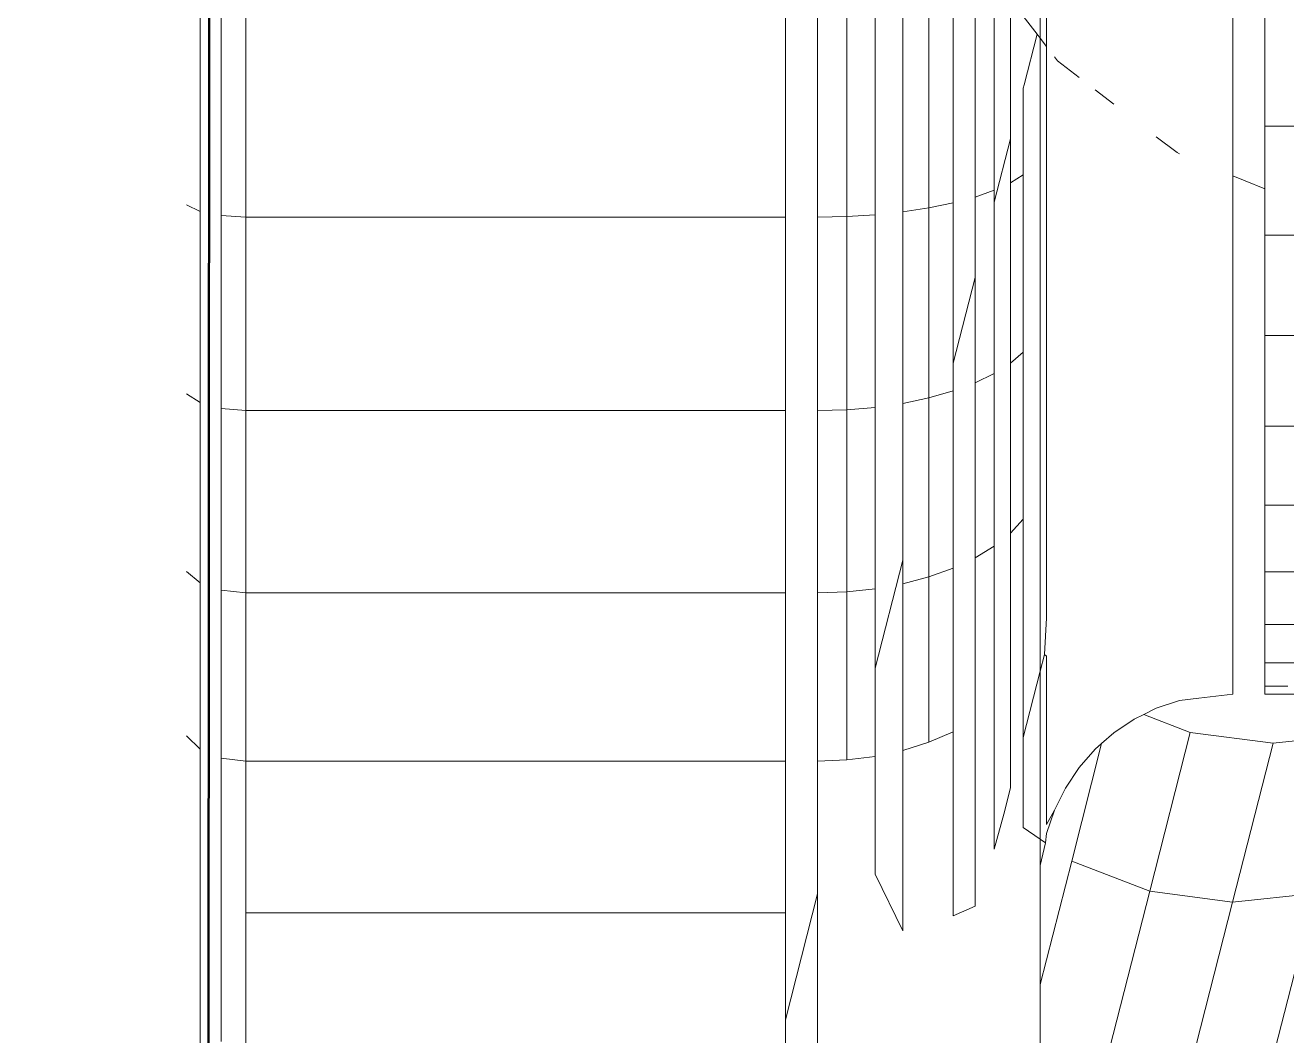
# Model space of a CAD drawing. Header units: centimetres. Extents: x -48696 to 156237, y -5617 to 29024.
# Drawn here: x 88740.683 to 88742.778, y 12487.377 to 12489.056 of the extents above; entities that cross this region are included whole.
import ezdxf

# ---------------------------------------------------------------- set-up
doc = ezdxf.new("R2010")
doc.units = ezdxf.units.CM
doc.layers.add('Moveis', color=1, linetype='Continuous', lineweight=9)
doc.layers.add('Parede Baixa', color=5, linetype='Continuous', lineweight=50)
doc.layers.add('Piso', color=55, linetype='Continuous')

# ---------------------------------------------------------------- blocks, each defined once
blk = doc.blocks.new('o')
at = {"layer": 'Moveis'}
for p, q in [((12553.032, 3257.1479), (12553.032, 3251.9879)), ((12553.3786, 3255.2505), (12553.3786, 3254.0492)), ((12553.3321, 3254.1169), (12553.3321, 3253.8928)), ((12552.0706, 3253.7797), (12552.0706, 3254.0899)), ((12553.6786, 3253.9122), (12553.6786, 3254.092)), ((12553.7286, 3253.9122), (12553.7286, 3254.092)), ((12552.103, 3253.773), (12552.103, 3254.0859)), ((12552.982, 3253.7706), (12552.982, 3254.0844)), ((12553.3522, 3254.0836), (12553.3737, 3254.0556)), ((12553.3737, 3254.0556), (12553.3535, 3253.9767)), ((12553.3737, 3254.0556), (12553.3786, 3254.0492)), ((12553.3786, 3254.0492), (12553.3885, 3254.0362)), ((12553.3786, 3254.0492), (12553.3786, 3253.0635)), ((12553.4009, 3254.0201), (12553.4055, 3254.0141)), ((12553.4055, 3254.0141), (12553.4391, 3253.9883)), ((12553.3535, 3253.9767), (12553.3522, 3253.9714)), ((12553.4644, 3253.9689), (12553.4932, 3253.9468)), ((12553.6786, 3253.8352), (12553.6786, 3253.9122)), ((12553.7286, 3253.8145), (12553.7286, 3253.9122)), ((12553.3321, 3253.8928), (12553.3069, 3253.7941)), ((12553.5594, 3253.896), (12553.5917, 3253.8712)), ((12553.5917, 3253.8712), (12553.5957, 3253.8695)), ((12553.6786, 3253.8352), (12553.6979, 3253.8272)), ((12553.6786, 3253.7515), (12553.6786, 3253.8352)), ((12553.6979, 3253.8272), (12553.7286, 3253.8145)), ((12553.7286, 3253.8145), (12553.7286, 3253.7615)), ((12552.0706, 3253.4819), (12552.0706, 3253.7797)), ((12552.103, 3253.4726), (12552.103, 3253.773)), ((12552.982, 3253.4694), (12552.982, 3253.7706)), ((12553.7286, 3253.7615), (12553.7286, 3253.7427)), ((12553.6786, 3253.7427), (12553.6786, 3253.7515)), ((12553.6786, 3253.6093), (12553.6786, 3253.7427)), ((12553.7286, 3253.5896), (12553.7286, 3253.7427)), ((12553.243, 3253.5433), (12553.2771, 3253.6769)), ((12553.6786, 3253.5862), (12553.6786, 3253.6093)), ((12553.6786, 3253.4453), (12553.6786, 3253.5862)), ((12553.7286, 3253.5862), (12553.7286, 3253.5896)), ((12553.7286, 3253.4453), (12553.7286, 3253.5862)), ((12552.0706, 3253.2012), (12552.0706, 3253.4819)), ((12552.103, 3253.1895), (12552.103, 3253.4726)), ((12552.982, 3253.1854), (12552.982, 3253.4694)), ((12553.6786, 3253.4119), (12553.6786, 3253.4453)), ((12553.7286, 3253.424), (12553.7286, 3253.4453)), ((12553.7286, 3253.3943), (12553.7286, 3253.424)), ((12553.6786, 3253.322), (12553.6786, 3253.4119)), ((12553.7286, 3253.322), (12553.7286, 3253.3943)), ((12553.6786, 3253.2281), (12553.6786, 3253.322)), ((12553.7286, 3253.2184), (12553.7286, 3253.322)), ((12553.1217, 3253.0679), (12553.1646, 3253.2362)), ((12553.6786, 3253.2184), (12553.6786, 3253.2281)), ((12553.6786, 3253.1918), (12553.6786, 3253.2184)), ((12553.7286, 3253.1853), (12553.7286, 3253.2184)), ((12552.0706, 3252.942), (12552.0706, 3253.2012)), ((12552.103, 3252.9282), (12552.103, 3253.1895)), ((12552.982, 3252.9233), (12552.982, 3253.1854)), ((12553.6786, 3253.136), (12553.6786, 3253.1918)), ((12553.7286, 3253.136), (12553.7286, 3253.1853)), ((12553.6786, 3253.0763), (12553.6786, 3253.136)), ((12553.7286, 3253.0763), (12553.7286, 3253.136)), ((12553.6786, 3253.04), (12553.6786, 3253.0763)), ((12553.7286, 3253.04), (12553.7286, 3253.0763)), ((12553.3786, 3252.8016), (12553.3786, 3253.0635)), ((12553.6786, 3253.0279), (12553.6259, 3253.0215)), ((12553.6786, 3253.0279), (12553.6786, 3253.04)), ((12553.7286, 3253.0279), (12553.7286, 3253.04)), ((12553.761, 3253.0279), (12553.7286, 3253.0279)), ((12553.8855, 3253.0279), (12553.761, 3253.0279)), ((12553.5957, 3253.0179), (12553.5594, 3253.0056)), ((12553.6259, 3253.0215), (12553.5957, 3253.0179)), ((12553.525, 3252.9886), (12553.4932, 3252.9673)), ((12553.54, 3252.996), (12553.525, 3252.9886)), ((12553.5594, 3253.0056), (12553.54, 3252.996)), ((12552.0489, 3252.9627), (12552.0706, 3252.942)), ((12553.4743, 3252.9508), (12553.4644, 3252.9421)), ((12553.4932, 3252.9673), (12553.4743, 3252.9508)), ((12552.0706, 3252.7085), (12552.0706, 3252.942)), ((12553.4644, 3252.9421), (12553.4391, 3252.9133)), ((12552.103, 3252.6927), (12552.103, 3252.9282)), ((12552.982, 3252.6871), (12552.982, 3252.9233)), ((12553.032, 3252.9233), (12553.0772, 3252.9252)), ((12553.4391, 3252.9133), (12553.4178, 3252.8814)), ((12553.4178, 3252.8814), (12553.4009, 3252.847)), ((12553.4009, 3252.847), (12553.3885, 3252.8107)), ((12553.3885, 3252.8107), (12553.3866, 3252.796)), ((12553.3786, 3252.761), (12553.3786, 3252.8016)), ((12553.3866, 3252.796), (12553.3786, 3252.761)), ((12553.3786, 3252.761), (12553.3786, 3252.5756)), ((12553.032, 3252.7164), (12552.982, 3252.5204)), ((12552.0706, 3252.5044), (12552.0706, 3252.7085)), ((12552.103, 3252.4868), (12552.103, 3252.6927)), ((12553.2771, 3252.6972), (12553.243, 3252.6824)), ((12552.982, 3252.5204), (12552.982, 3252.6871)), ((12553.3786, 3252.4756), (12553.3786, 3252.5756)), ((12552.982, 3252.4806), (12552.982, 3252.5204)), ((12552.0706, 3252.3327), (12552.0706, 3252.5044))]:
    blk.add_line(p, q, dxfattribs=at)
for points, invisible_edges in [([(12552.0706, 3253.7797), (12552.103, 3257.1402), (12552.0706, 3253.4819)], 3), ([(12552.982, 3254.0844), (12553.032, 3257.1479), (12552.982, 3253.7706)], 3), ([(12552.982, 3254.0844), (12553.032, 3257.1479), (12552.982, 3253.7706)], 3), ([(12552.982, 3254.0844), (12553.032, 3257.1479), (12552.982, 3253.7706)], 3), ([(12552.982, 3254.0844), (12553.032, 3257.1479), (12552.982, 3253.7706)], 3), ([(12552.982, 3254.0844), (12553.032, 3257.1479), (12552.982, 3253.7706)], 3), ([(12553.1217, 3254.0866), (12553.1217, 3257.0554), (12553.1217, 3253.7743)], 3), ([(12553.1217, 3253.7743), (12553.1217, 3257.0554), (12553.1217, 3253.4744)], 3), ([(12552.103, 3255.3628), (12552.103, 3253.1895), (12552.103, 3255.6631)], 3), ([(12552.103, 3253.1895), (12552.103, 3255.3628), (12552.103, 3253.4726)], 3), ([(12552.103, 3253.4726), (12552.103, 3255.3628), (12552.103, 3255.0499)], 13), ([(12553.3737, 3254.0556), (12553.3786, 3255.2505), (12553.3786, 3254.0492)], 1), ([(12553.3885, 3255.2635), (12553.3786, 3254.0492), (12553.3786, 3255.2505)], 1), ([(12552.103, 3253.4726), (12552.103, 3255.0499), (12552.103, 3254.7294)], 13), ([(12552.0706, 3254.0899), (12552.0706, 3254.728), (12552.0706, 3253.7797)], 3), ([(12552.103, 3253.4726), (12552.103, 3254.7294), (12552.103, 3254.4064)], 13), ([(12553.3786, 3254.0492), (12553.3885, 3254.4575), (12553.3885, 3254.0362)], 3), ([(12553.3885, 3254.0362), (12553.3885, 3254.4575), (12553.3885, 3254.2386)], 1), ([(12552.103, 3253.4726), (12552.103, 3254.4064), (12552.103, 3254.0859)], 13), ([(12553.3522, 3254.0836), (12553.3522, 3254.4193), (12553.3737, 3254.0556)], 3), ([(12553.243, 3254.2477), (12553.243, 3253.7927), (12553.243, 3254.0979)], 1), ([(12553.243, 3253.7927), (12553.243, 3254.2477), (12553.2626, 3254.2003)], 13), ([(12553.3069, 3254.1098), (12553.2771, 3253.802), (12553.2771, 3254.1035)], 1), ([(12553.2771, 3253.802), (12553.3069, 3254.1098), (12553.3069, 3253.8125)], 1), ([(12553.3069, 3254.1098), (12553.3321, 3254.1169), (12553.3069, 3253.8125)], 3), ([(12553.3069, 3253.8125), (12553.3321, 3254.1169), (12553.3069, 3253.7941)], 3), ([(12553.3069, 3253.7941), (12553.3321, 3254.1169), (12553.3321, 3253.8928)], 1), ([(12552.0489, 3253.7897), (12552.0706, 3254.0899), (12552.0706, 3253.7797)], 1), ([(12553.2053, 3254.0931), (12553.1646, 3253.7788), (12553.1646, 3254.0894)], 1), ([(12553.1646, 3253.7788), (12553.2053, 3254.0931), (12553.2053, 3253.785)], 1), ([(12553.1646, 3254.0894), (12553.1646, 3253.4806), (12553.1646, 3253.2362)], 13), ([(12553.1646, 3253.4806), (12553.1646, 3254.0894), (12553.1646, 3253.7788)], 1), ([(12553.243, 3254.0979), (12553.2053, 3253.785), (12553.2053, 3254.0931)], 1), ([(12553.2053, 3253.785), (12553.243, 3254.0979), (12553.243, 3253.7927)], 1), ([(12553.2771, 3253.6769), (12553.2771, 3254.1035), (12553.2771, 3253.802)], 1), ([(12554.8486, 3254.092), (12553.7286, 3253.9122), (12553.7286, 3254.092)], 1), ([(12553.7286, 3253.9122), (12554.8486, 3254.092), (12554.8486, 3253.9122)], 1), ([(12552.1413, 3254.0844), (12552.103, 3253.773), (12552.103, 3254.0859)], 1), ([(12552.103, 3253.4726), (12552.103, 3254.0859), (12552.103, 3253.773)], 1), ([(12552.103, 3253.773), (12552.1413, 3254.0844), (12552.1413, 3253.7706)], 1), ([(12552.982, 3254.0844), (12552.1413, 3253.7706), (12552.1413, 3254.0844)], 1), ([(12552.1413, 3253.7706), (12552.982, 3254.0844), (12552.982, 3253.7706)], 1), ([(12553.032, 3253.7706), (12553.0772, 3254.085), (12553.0772, 3253.7715)], 1), ([(12553.1217, 3254.0866), (12553.0772, 3253.7715), (12553.0772, 3254.085)], 1), ([(12553.0772, 3253.7715), (12553.1217, 3254.0866), (12553.1217, 3253.7743)], 1), ([(12553.3786, 3253.0635), (12553.3535, 3253.9767), (12553.3737, 3254.0556)], 13), ([(12553.3786, 3253.0635), (12553.3737, 3254.0556), (12553.3786, 3254.0492)], 1), ([(12553.3786, 3254.0492), (12553.3851, 3253.0892), (12553.3786, 3253.0635)], 1), ([(12553.3851, 3253.0892), (12553.3786, 3254.0492), (12553.3885, 3254.0362)], 13), ([(12553.3851, 3253.0892), (12553.3885, 3254.0362), (12553.3885, 3253.1463)], 3), ([(12553.3885, 3253.4478), (12553.3885, 3254.0362), (12553.3885, 3254.0249)], 13), ([(12553.3885, 3253.4478), (12553.3885, 3254.0249), (12553.3885, 3253.8197)], 13), ([(12553.3535, 3253.9767), (12553.3522, 3253.8367), (12553.3522, 3253.9714)], 1), ([(12553.3522, 3253.8367), (12553.3535, 3253.9767), (12553.3522, 3253.5605)], 3), ([(12553.3522, 3253.5605), (12553.3535, 3253.9767), (12553.3522, 3253.3001)], 3), ([(12554.8486, 3253.9122), (12553.7286, 3253.8145), (12553.7286, 3253.9122)], 1), ([(12553.7286, 3253.8145), (12554.8486, 3253.9122), (12553.7286, 3253.7615)], 3), ([(12553.7286, 3253.7615), (12554.8486, 3253.9122), (12553.7286, 3253.7427)], 3), ([(12553.7286, 3253.7427), (12554.8486, 3253.9122), (12554.8486, 3253.7427)], 1), ([(12553.3321, 3253.8928), (12553.3069, 3253.5271), (12553.3069, 3253.7941)], 1), ([(12553.3069, 3253.5271), (12553.3321, 3253.8928), (12553.3069, 3253.2581)], 3), ([(12553.3321, 3253.0338), (12553.3321, 3253.8928), (12553.3321, 3253.2783)], 3), ([(12553.3321, 3253.2783), (12553.3321, 3253.8928), (12553.3321, 3253.5431)], 3), ([(12553.3321, 3253.5431), (12553.3321, 3253.8928), (12553.3321, 3253.8242)], 1), ([(12553.3522, 3253.8367), (12553.3321, 3253.5431), (12553.3321, 3253.8242)], 1), ([(12553.3321, 3253.5431), (12553.3522, 3253.8367), (12553.3522, 3253.5605)], 1), ([(12553.3069, 3253.5271), (12553.2771, 3253.802), (12553.3069, 3253.8125)], 13), ([(12553.3069, 3253.5271), (12553.3069, 3253.8125), (12553.3069, 3253.7941)], 1), ([(12553.3885, 3253.4478), (12553.3885, 3253.8197), (12553.3885, 3253.6264)], 1), ([(12553.3069, 3253.5271), (12553.2771, 3253.6769), (12553.2771, 3253.802)], 13), ([(12552.0489, 3253.4957), (12552.0706, 3253.7797), (12552.0706, 3253.4819)], 1), ([(12553.1217, 3253.4744), (12553.0772, 3253.7715), (12553.1217, 3253.7743)], 1), ([(12553.2053, 3253.785), (12553.1646, 3253.4806), (12553.1646, 3253.7788)], 1), ([(12553.1646, 3253.4806), (12553.2053, 3253.785), (12553.2053, 3253.4891)], 1), ([(12553.243, 3253.7927), (12553.2053, 3253.4891), (12553.2053, 3253.785)], 1), ([(12553.2053, 3253.4891), (12553.243, 3253.7927), (12553.243, 3253.5433)], 13), ([(12553.243, 3253.7927), (12553.2771, 3253.6769), (12553.243, 3253.5433)], 1), ([(12552.1413, 3253.7706), (12552.103, 3253.4726), (12552.103, 3253.773)], 1), ([(12552.103, 3253.4726), (12552.1413, 3253.7706), (12552.1413, 3253.4694)], 1), ([(12552.1413, 3253.7706), (12552.982, 3253.4694), (12552.1413, 3253.4694)], 1), ([(12552.982, 3253.4694), (12552.1413, 3253.7706), (12552.982, 3253.7706)], 1), ([(12552.982, 3252.5204), (12552.982, 3253.4694), (12552.982, 3253.7706)], 13), ([(12552.982, 3252.5204), (12552.982, 3253.7706), (12553.032, 3252.7164)], 3), ([(12552.982, 3252.5204), (12552.982, 3253.4694), (12552.982, 3253.7706)], 13), ([(12552.982, 3252.5204), (12552.982, 3253.7706), (12553.032, 3252.7164)], 3), ([(12552.982, 3252.5204), (12552.982, 3253.4694), (12552.982, 3253.7706)], 13), ([(12552.982, 3252.5204), (12552.982, 3253.7706), (12553.032, 3252.7164)], 3), ([(12552.982, 3252.5204), (12552.982, 3253.4694), (12552.982, 3253.7706)], 13), ([(12552.982, 3252.5204), (12552.982, 3253.7706), (12553.032, 3252.7164)], 3), ([(12552.982, 3252.5204), (12552.982, 3253.4694), (12552.982, 3253.7706)], 13), ([(12552.982, 3252.5204), (12552.982, 3253.7706), (12553.032, 3252.7164)], 3), ([(12553.032, 3253.4694), (12553.0772, 3253.7715), (12553.0772, 3253.4706)], 1), ([(12553.0772, 3253.7715), (12553.1217, 3253.4744), (12553.0772, 3253.4706)], 1), ([(12554.8486, 3253.7427), (12553.7286, 3253.5896), (12553.7286, 3253.7427)], 1), ([(12553.7286, 3253.5896), (12554.8486, 3253.7427), (12553.7286, 3253.5862)], 3), ([(12553.7286, 3253.5862), (12554.8486, 3253.7427), (12554.8486, 3253.5862)], 1), ([(12553.243, 3253.2238), (12553.243, 3253.5433), (12553.2771, 3253.6769)], 13), ([(12553.243, 3253.2238), (12553.2771, 3253.6769), (12553.2771, 3253.5126)], 13), ([(12553.2771, 3253.6769), (12553.3069, 3253.5271), (12553.2771, 3253.5126)], 1), ([(12553.7286, 3253.5862), (12554.8486, 3253.4453), (12553.7286, 3253.4453)], 1), ([(12554.8486, 3253.4453), (12553.7286, 3253.5862), (12554.8486, 3253.5862)], 1), ([(12553.3522, 3253.3001), (12553.3321, 3253.5431), (12553.3522, 3253.5605)], 1), ([(12553.2053, 3253.4891), (12553.243, 3253.5433), (12553.243, 3253.4999)], 1), ([(12553.243, 3253.5433), (12553.243, 3253.2238), (12553.243, 3253.4999)], 1), ([(12553.3321, 3253.5431), (12553.3522, 3253.3001), (12553.3321, 3253.2783)], 1), ([(12553.3069, 3253.5271), (12553.2771, 3253.2398), (12553.2771, 3253.5126)], 1), ([(12553.2771, 3253.2398), (12553.3069, 3253.5271), (12553.3069, 3253.2581)], 1), ([(12553.243, 3253.2238), (12553.2053, 3253.4891), (12553.243, 3253.4999)], 1), ([(12553.2771, 3253.2398), (12553.2771, 3252.988), (12553.2771, 3253.5126)], 2), ([(12552.0706, 3253.2012), (12552.0489, 3253.4957), (12552.0706, 3253.4819)], 1), ([(12552.0706, 3253.4819), (12552.0706, 3252.942), (12552.0706, 3253.2012)], 1), ([(12552.0706, 3252.5044), (12552.0706, 3253.4819), (12552.0706, 3252.3327)], 3), ([(12552.0706, 3252.3327), (12552.0706, 3253.4819), (12552.0706, 3252.1963)], 3), ([(12552.0706, 3252.1963), (12552.0706, 3253.4819), (12552.0706, 3252.0974)], 3), ([(12552.0706, 3252.0974), (12552.0706, 3253.4819), (12552.0706, 3252.0373)], 3), ([(12552.0706, 3252.0172), (12552.0706, 3253.4819), (12552.103, 3251.9955)], 3), ([(12553.2053, 3253.2103), (12553.1646, 3253.4806), (12553.2053, 3253.4891)], 1), ([(12553.2053, 3253.2103), (12553.1646, 3253.2362), (12553.1646, 3253.4806)], 13), ([(12553.2053, 3253.4891), (12553.243, 3253.2238), (12553.2053, 3253.2103)], 1), ([(12552.103, 3253.4726), (12552.1413, 3253.1854), (12552.103, 3253.1895)], 1), ([(12552.1413, 3253.1854), (12552.103, 3253.4726), (12552.1413, 3253.4694)], 1), ([(12552.1413, 3253.4694), (12552.982, 3253.1854), (12552.1413, 3253.1854)], 1), ([(12552.982, 3253.1854), (12552.1413, 3253.4694), (12552.982, 3253.4694)], 1), ([(12552.982, 3253.4694), (12552.982, 3252.9233), (12552.982, 3253.1854)], 1), ([(12552.982, 3253.4694), (12552.982, 3252.9233), (12552.982, 3253.1854)], 1), ([(12552.982, 3253.4694), (12552.982, 3252.9233), (12552.982, 3253.1854)], 1), ([(12552.982, 3253.4694), (12552.982, 3252.9233), (12552.982, 3253.1854)], 1), ([(12552.982, 3253.4694), (12552.982, 3252.9233), (12552.982, 3253.1854)], 1), ([(12553.0772, 3253.187), (12553.032, 3253.4694), (12553.0772, 3253.4706)], 1), ([(12553.1217, 3253.1918), (12553.0772, 3253.4706), (12553.1217, 3253.4744)], 1), ([(12553.0772, 3253.4706), (12553.1217, 3253.1918), (12553.0772, 3253.187)], 1), ([(12553.1646, 3253.2362), (12553.1217, 3253.1918), (12553.1217, 3253.4744)], 13), ([(12553.3885, 3253.1463), (12553.3885, 3253.4478), (12553.3885, 3253.287)], 1), ([(12554.8486, 3253.4453), (12553.7286, 3253.424), (12553.7286, 3253.4453)], 1), ([(12553.7286, 3253.424), (12554.8486, 3253.4453), (12553.7286, 3253.3943)], 3), ([(12553.7286, 3253.3943), (12554.8486, 3253.4453), (12553.7286, 3253.322)], 3), ([(12553.7286, 3253.322), (12554.8486, 3253.4453), (12554.8486, 3253.322)], 1), ([(12553.7286, 3253.322), (12554.8486, 3253.2184), (12553.7286, 3253.2184)], 1), ([(12554.8486, 3253.2184), (12553.7286, 3253.322), (12554.8486, 3253.322)], 1), ([(12553.3522, 3253.3001), (12553.3522, 3252.9601), (12553.3522, 3253.0597)], 1), ([(12553.3522, 3252.9601), (12553.3522, 3253.3001), (12553.3786, 3253.0635)], 3), ([(12553.3069, 3253.2581), (12553.3069, 3252.786), (12553.3069, 3253.0097)], 1), ([(12553.3069, 3252.786), (12553.3069, 3253.2581), (12553.3218, 3252.8409)], 3), ([(12553.1217, 3252.7474), (12553.1217, 3253.0679), (12553.1646, 3253.2362)], 13), ([(12553.1217, 3252.7474), (12553.1646, 3253.2362), (12553.1646, 3253.1996)], 13), ([(12553.1217, 3253.1918), (12553.1646, 3253.2362), (12553.1217, 3253.0679)], 1), ([(12553.1646, 3253.2362), (12553.2053, 3253.2103), (12553.1646, 3253.1996)], 1), ([(12553.243, 3253.2238), (12553.2053, 3252.9529), (12553.2053, 3253.2103)], 1), ([(12553.2053, 3252.9529), (12553.243, 3253.2238), (12553.243, 3252.969)], 1), ([(12553.243, 3253.2238), (12553.243, 3252.7393), (12553.243, 3252.969)], 1), ([(12553.243, 3252.7393), (12553.243, 3253.2238), (12553.243, 3252.6824)], 3), ([(12553.243, 3252.6824), (12553.243, 3253.2238), (12553.2771, 3252.6972)], 3), ([(12552.0706, 3252.942), (12552.0489, 3253.2186), (12552.0706, 3253.2012)], 1), ([(12553.2053, 3253.2103), (12553.1646, 3252.9401), (12553.1646, 3253.1996)], 1), ([(12553.1646, 3252.9401), (12553.2053, 3253.2103), (12553.2053, 3252.9529)], 1), ([(12554.8486, 3253.2184), (12553.7286, 3253.1853), (12553.7286, 3253.2184)], 1), ([(12553.7286, 3253.1853), (12554.8486, 3253.2184), (12553.7286, 3253.136)], 3), ([(12553.7286, 3253.136), (12554.8486, 3253.2184), (12554.8486, 3253.136)], 1), ([(12552.1413, 3253.1854), (12552.103, 3252.9282), (12552.103, 3253.1895)], 1), ([(12552.103, 3252.6927), (12552.103, 3253.1895), (12552.103, 3252.9282)], 1), ([(12552.103, 3252.9282), (12552.1413, 3253.1854), (12552.1413, 3252.9233)], 1), ([(12552.982, 3253.1854), (12552.1413, 3252.9233), (12552.1413, 3253.1854)], 1), ([(12552.1413, 3252.9233), (12552.982, 3253.1854), (12552.982, 3252.9233)], 1), ([(12553.0772, 3252.9252), (12553.032, 3253.1854), (12553.0772, 3253.187)], 1), ([(12553.1217, 3253.1918), (12553.0772, 3252.9252), (12553.0772, 3253.187)], 1), ([(12553.0772, 3252.9252), (12553.1217, 3253.1918), (12553.1217, 3253.0679)], 13), ([(12553.1646, 3252.7064), (12553.1646, 3253.1996), (12553.1646, 3252.9401)], 1), ([(12553.7286, 3253.136), (12554.8486, 3253.0763), (12553.7286, 3253.0763)], 1), ([(12554.8486, 3253.0763), (12553.7286, 3253.136), (12554.8486, 3253.136)], 1), ([(12553.3851, 3253.0892), (12553.3786, 3252.8016), (12553.3786, 3253.0635)], 1), ([(12553.3786, 3252.8016), (12553.3851, 3253.0892), (12553.3866, 3252.796)], 3), ([(12553.3866, 3252.796), (12553.3851, 3253.0892), (12553.3885, 3253.0868)], 13), ([(12553.3866, 3252.796), (12553.3885, 3253.0868), (12553.3885, 3252.8107)], 3), ([(12553.3885, 3252.8107), (12553.3885, 3253.0868), (12553.3885, 3253.0281)], 13), ([(12553.0772, 3252.9252), (12553.1217, 3253.0679), (12553.1217, 3252.9308)], 1), ([(12553.1217, 3253.0679), (12553.1217, 3252.7474), (12553.1217, 3252.9308)], 1), ([(12554.8486, 3253.0763), (12553.7286, 3253.04), (12553.7286, 3253.0763)], 1), ([(12553.7286, 3253.04), (12554.8486, 3253.0763), (12553.7641, 3253.04)], 3), ([(12553.3786, 3253.0635), (12553.3522, 3252.8431), (12553.3522, 3252.9601)], 1), ([(12553.3522, 3252.8431), (12553.3786, 3253.0635), (12553.3522, 3252.8199)], 3), ([(12553.3522, 3252.8199), (12553.3786, 3253.0635), (12553.3786, 3252.8016)], 1), ([(12553.3321, 3252.8815), (12553.3218, 3252.8409), (12553.3321, 3253.0338)], 2), ([(12553.3885, 3252.9341), (12553.3885, 3252.8659), (12553.3885, 3253.0281)], 2), ([(12553.2771, 3252.6972), (12553.2771, 3252.988), (12553.2771, 3252.7611)], 1), ([(12553.5492, 3252.7209), (12553.4932, 3252.9673), (12553.525, 3252.9886)], 13), ([(12553.5492, 3252.7209), (12553.525, 3252.9886), (12553.54, 3252.996)], 13), ([(12553.5492, 3252.7209), (12553.54, 3252.996), (12553.6122, 3252.968)], 1), ([(12553.6122, 3252.968), (12553.6783, 3252.7037), (12553.5492, 3252.7209)], 1), ([(12553.6783, 3252.7037), (12553.6122, 3252.968), (12553.7415, 3252.9511)], 1), ([(12553.4743, 3252.9508), (12553.5492, 3252.7209), (12553.4276, 3252.7677)], 1), ([(12553.5492, 3252.7209), (12553.4743, 3252.9508), (12553.4932, 3252.9673)], 13), ([(12553.7415, 3252.9511), (12553.8063, 3252.7173), (12553.6783, 3252.7037)], 1), ([(12553.8063, 3252.7173), (12553.7415, 3252.9511), (12553.8696, 3252.9656)], 1), ([(12552.0706, 3252.5044), (12552.0706, 3252.7085), (12552.0706, 3252.942)], 12), ([(12552.982, 3252.9233), (12552.1413, 3252.6871), (12552.1413, 3252.9233)], 1), ([(12552.1413, 3252.6871), (12552.982, 3252.9233), (12552.982, 3252.6871)], 1), ([(12552.982, 3252.9233), (12552.982, 3252.5204), (12552.982, 3252.6871)], 1), ([(12552.982, 3252.9233), (12552.982, 3252.5204), (12552.982, 3252.6871)], 1), ([(12552.982, 3252.9233), (12552.982, 3252.5204), (12552.982, 3252.6871)], 1), ([(12552.982, 3252.9233), (12552.982, 3252.5204), (12552.982, 3252.6871)], 1), ([(12552.982, 3252.9233), (12552.982, 3252.5204), (12552.982, 3252.6871)], 1), ([(12553.3885, 3252.8107), (12553.3885, 3252.8659), (12553.3885, 3252.8246)], 13), ([(12553.3885, 3252.8107), (12553.3885, 3252.8246), (12553.4009, 3252.847)], 1), ([(12553.4276, 3252.7677), (12553.3786, 3252.4756), (12553.3786, 3252.5756)], 1), ([(12553.3786, 3252.4756), (12553.4276, 3252.7677), (12553.4769, 3252.4376)], 3), ([(12553.4769, 3252.4376), (12553.4276, 3252.7677), (12553.5492, 3252.7209)], 1), ([(12553.1217, 3252.7474), (12553.1646, 3252.7064), (12553.1646, 3252.659)], 1), ([(12553.5492, 3252.7209), (12553.6061, 3252.4206), (12553.4769, 3252.4376)], 1), ([(12553.6061, 3252.4206), (12553.5492, 3252.7209), (12553.6783, 3252.7037)], 1), ([(12553.7342, 3252.4347), (12553.6783, 3252.7037), (12553.8063, 3252.7173)], 1), ([(12553.8063, 3252.7173), (12553.8523, 3252.479), (12553.7342, 3252.4347)], 1), ([(12552.103, 3251.9955), (12552.103, 3252.6927), (12552.103, 3252.4868)], 13), ([(12553.6783, 3252.7037), (12553.7342, 3252.4347), (12553.6061, 3252.4206)], 1), ([(12552.982, 3252.6871), (12552.1413, 3252.4806), (12552.1413, 3252.6871)], 1), ([(12552.1413, 3252.4806), (12552.982, 3252.6871), (12552.982, 3252.4806)], 3), ([(12552.982, 3252.4806), (12552.982, 3252.6871), (12552.982, 3252.5204)], 1)]:
    blk.add_3dface(points, dxfattribs=dict(at, invisible_edges=invisible_edges))

msp = doc.modelspace()

# ---------------------------------------------------------------- hatches: boundary and pattern name
h = msp.add_hatch()
h.set_pattern_fill('GRASS2', color=74, scale=15, pattern_type=2)
h.set_pattern_definition([(360, (103476.319, -68023.644), (15, 15), [2.25, -0.45, 0.6, -0.45, 2.25, -9]), (360, (103475.569, -68023.194), (15, 15), [1.5, -1.125, 2.25, -1.125, 1.5, -7.5]), (360, (103480.819, -68017.194), (15, 15), [1.875, -0.75, 1.875, -10.5]), (360, (103473.319, -68014.194), (15, 15), [0.75, -1.5, 0.75, -12]), (90, (103474.819, -68014.194), (-15, 15), [1.35, -13.65]), (90, (103479.319, -68023.194), (-15, 15), [1.5, -13.5]), (90, (103483.069, -68017.194), (-15, 15), [1.5, -13.5]), (45, (103481.269, -68023.344), (8e-15, 15), [1.5, -19.7132034]), (135, (103477.369, -68023.344), (-15, 8e-15), [1.5, -19.7132034]), (63.434949, (103480.819, -68023.269), (8e-10, 15), [1.5, -32.0410197]), (75.9637565, (103480.069, -68023.1943), (5e-10, 15), [1.5, -60.3465844]), (75.9637565, (103483.819, -68017.1943), (5e-10, 15), [1.2, -60.6465844]), (75.9637565, (103475.119, -68014.1943), (5e-10, 15), [1.05, -60.7965844]), (104.0362435, (103478.569, -68023.1943), (-5e-10, 15), [1.5, -60.3465844]), (104.0362435, (103482.319, -68017.1943), (-5e-10, 15), [1.2, -60.6465844]), (104.0362435, (103474.519, -68014.1943), (-5e-10, 15), [1.05, -60.7965844]), (116.565051, (103477.819, -68023.269), (-6e-09, 15), [1.5, -32.041002])])
h.paths.add_polyline_path([(89280.43687, 12430.75483), (89280.43687, 12440.75483), (89246.00067, 12440.75483), (89246.00067, 12430.75483)], flags=17)
h.paths.add_polyline_path([(89279.1189, 12360.75483), (89279.1189, 12370.75483), (89246.00067, 12370.75483), (89246.00067, 12360.75483)], flags=17)
h.paths.add_polyline_path([(89278.97084, 12290.75483), (89278.97084, 12300.75483), (89246.00067, 12300.75483), (89246.00067, 12290.75483)], flags=17)
h.paths.add_polyline_path([(89278.9218, 12220.75483), (89278.9218, 12230.75483), (89246.00067, 12230.75483), (89246.00067, 12220.75483)], flags=17)
h.paths.add_polyline_path([(89279.15296, 12150.75483), (89279.15296, 12160.75483), (89246.00067, 12160.75483), (89246.00067, 12150.75483)], flags=17)
h.paths.add_polyline_path([(89281.80252, 12090.75483), (89281.80252, 12080.75483), (89245.38007, 12080.75483), (89245.38007, 12090.75483)], flags=17)
h.paths.add_polyline_path([(89456.0601, 12090.79165), (89456.0601, 12081.50706), (89505.72097, 12081.50706), (89505.72097, 12090.79165)], flags=17)
h.paths.add_polyline_path([(89458.88747, 12150.75483), (89458.88747, 12160.5922), (89505.33439, 12160.5922), (89505.33439, 12150.75483)], flags=17)
h.paths.add_polyline_path([(89459.52175, 12220.5922), (89459.52175, 12231.87084), (89505.17351, 12231.87084), (89505.17351, 12220.5922)], flags=17)
h.paths.add_polyline_path([(89459.57152, 12291.87084), (89459.57152, 12301.94935), (89505.22261, 12301.94935), (89505.22261, 12291.87084)], flags=17)
h.paths.add_polyline_path([(89459.58694, 12361.94935), (89459.58694, 12370.75483), (89505.62487, 12370.75483), (89505.62487, 12361.94935)], flags=17)
h.paths.add_polyline_path([(89459.25563, 12430.75483), (89459.25563, 12440.65191), (89506.97521, 12440.65191), (89506.97521, 12430.75483)], flags=17)
h.paths.add_polyline_path([(89683.62005, 12089.93947), (89683.62005, 12079.93947), (89752.86926, 12079.93947), (89752.86926, 12089.93947)], flags=17)
h.paths.add_polyline_path([(89685.27742, 12159.93947), (89685.27742, 12149.93947), (89752.98153, 12149.93947), (89752.98153, 12159.93947)], flags=17)
h.paths.add_polyline_path([(89685.77218, 12229.93947), (89685.77218, 12219.93947), (89753.0938, 12219.93947), (89753.0938, 12229.93947)], flags=17)
h.paths.add_polyline_path([(89685.82107, 12299.93947), (89685.82107, 12289.93947), (89754.22021, 12289.93947), (89754.22021, 12299.93947)], flags=17)
h.paths.add_polyline_path([(89685.77463, 12370.07481), (89685.77463, 12359.93947), (89753.31834, 12359.93947), (89753.31834, 12370.07481)], flags=17)
h.paths.add_polyline_path([(89719.78879, 12440.93928), (89719.78879, 12429.93928), (89685.23134, 12429.93928), (89685.23134, 12440.93928)], flags=17)
edge = h.paths.add_edge_path()
edge.add_line((88740.86032, 12270.26413), (88740.68262, 11965.59327))
edge.add_line((88740.68262, 11965.59327), (89126.82176, 11977.28268))
edge.add_line((89126.82176, 11977.28268), (89126.76163, 12269.72123))
edge.add_line((89126.76163, 12269.72123), (88740.85995, 12269.64188))
edge.add_line((89222.09058, 13304.11184), (89222.0375, 13121.57374))
edge.add_line((89222.0375, 13121.57374), (89312.09058, 13121.54755))
edge.add_line((89312.09058, 13121.54755), (89312.09058, 12874.88854))
edge.add_line((89312.09058, 12874.88854), (89447.16489, 12874.88854))
edge.add_line((89447.16489, 12874.88854), (89447.16489, 12510.75483))
edge.add_line((89447.16489, 12510.75483), (89246.00067, 12510.75483))
edge.add_line((89246.00067, 12510.75483), (89245.99484, 12500.75483))
edge.add_line((89245.99484, 12500.75483), (89312.66297, 12500.75483))
edge.add_line((89312.66297, 12500.75483), (89313.00072, 12503.05101))
edge.add_line((89313.00072, 12503.05101), (89317.96242, 12505.15301))
edge.add_line((89317.96242, 12505.15301), (89317.96242, 12500.75483))
edge.add_line((89317.96242, 12500.75483), (89333.17339, 12501.29726))
edge.add_line((89333.17339, 12501.29726), (89352.48617, 12504.07541))
edge.add_line((89352.48617, 12504.07541), (89365.7654, 12504.70692))
edge.add_line((89365.7654, 12504.70692), (89376.10764, 12504.38828))
edge.add_line((89376.10764, 12504.38828), (89386.96522, 12503.70443))
edge.add_line((89386.96522, 12503.70443), (89396.5511, 12503.10066))
edge.add_line((89396.5511, 12503.10066), (89410.17953, 12500.65191))
edge.add_line((89410.17953, 12500.65191), (89421.67866, 12500.65191))
edge.add_line((89421.67866, 12500.65191), (89422.22705, 12504.38096))
edge.add_line((89422.22705, 12504.38096), (89426.49576, 12503.14618))
edge.add_line((89426.49576, 12503.14618), (89427.27607, 12500.19941))
edge.add_line((89427.27607, 12500.19941), (89610.17953, 12500.65191))
edge.add_line((89610.17953, 12500.65191), (89610.00275, 12497.84508))
edge.add_line((89610.00275, 12497.84508), (89647.62231, 12492.5779))
edge.add_line((89647.62231, 12492.5779), (89648.46672, 12498.31992))
edge.add_line((89648.46672, 12498.31992), (89652.73543, 12497.08514))
edge.add_line((89652.73543, 12497.08514), (89654.29606, 12491.1916))
edge.add_line((89654.29606, 12491.1916), (89661.35997, 12488.332))
edge.add_line((89661.35997, 12488.332), (89661.35649, 12497.00348))
edge.add_line((89661.35649, 12497.00348), (89693.28374, 12497.01627))
edge.add_line((89693.28374, 12497.01627), (89310.49673, 13303.77824))
edge.add_line((89310.49673, 13303.77824), (89222.09058, 13304.0973))
edge.add_line((89245.86009, 12269.73464), (89226.82629, 12269.72124))
edge.add_line((89226.82629, 12269.72124), (89226.82629, 12011.32984))
edge.add_line((89226.82629, 12011.32984), (89753.76365, 12010.26812))
edge.add_line((89753.76365, 12010.26812), (89753.76365, 11996.26179))
edge.add_line((89753.76365, 11996.26179), (89927.48199, 12001.52069))
edge.add_line((89927.48199, 12001.52069), (89753.33442, 12369.96645))
edge.add_line((89753.33442, 12369.96645), (89752.77303, 12019.94105))
edge.add_line((89752.77303, 12019.94105), (89653.76365, 12019.94105))
edge.add_line((89653.76365, 12019.94105), (89653.76365, 12034.78196))
edge.add_line((89653.76365, 12034.78196), (89616.36953, 12027.06818))
edge.add_line((89616.36953, 12027.06818), (89594.57193, 12026.02632))
edge.add_line((89594.57193, 12026.02632), (89594.89605, 12020.19426))
edge.add_line((89594.89605, 12020.19426), (89394.89605, 12020.19426))
edge.add_line((89394.89605, 12020.19426), (89394.89605, 12034.00669))
edge.add_line((89394.89605, 12034.00669), (89368.33225, 12032.08736))
edge.add_line((89368.33225, 12032.08736), (89345.38007, 12033.69833))
edge.add_line((89345.38007, 12033.69833), (89345.38007, 12020.59445))
edge.add_line((89345.38007, 12020.59445), (89245.38007, 12020.75483))
edge.add_line((89245.38007, 12020.75483), (89245.20487, 12269.73418))

# ---------------------------------------------------------------- linework, layer by layer
at = {"layer": 'Parede Baixa'}
msp.add_line((88740.89787, 12334.64189), (88741.03787, 12574.6883), dxfattribs=at)
at = {"layer": 'Piso', "invisible_edges": 13}
for points in [[(88741.26173, 12471.58236), (88741.26173, 12471.58236), (88741.15127, 12471.49761), (88744.46639, 12490.53155)], [(88741.26173, 12471.58236), (88741.26173, 12471.58236), (88741.15127, 12471.49761), (88744.46639, 12490.53155)], [(88741.26173, 12471.58236), (88741.26173, 12471.58236), (88741.15127, 12471.49761), (88744.46639, 12490.53155)], [(88741.26173, 12471.58236), (88741.26173, 12471.58236), (88741.15127, 12471.49761), (88744.46639, 12490.53155)], [(88741.26173, 12471.58236), (88741.26173, 12471.58236), (88741.15127, 12471.49761), (88744.46639, 12490.53155)], [(88741.39036, 12471.63564), (88741.39036, 12471.63564), (88741.26173, 12471.58236), (88744.46639, 12490.53155)], [(88741.39036, 12471.63564), (88741.39036, 12471.63564), (88741.26173, 12471.58236), (88744.46639, 12490.53155)], [(88741.39036, 12471.63564), (88741.39036, 12471.63564), (88741.26173, 12471.58236), (88744.46639, 12490.53155)], [(88741.39036, 12471.63564), (88741.39036, 12471.63564), (88741.26173, 12471.58236), (88744.46639, 12490.53155)], [(88741.39036, 12471.63564), (88741.39036, 12471.63564), (88741.26173, 12471.58236), (88744.46639, 12490.53155)], [(88741.5284, 12471.65382), (88741.5284, 12471.65382), (88741.39036, 12471.63564), (88744.46639, 12490.53155)], [(88741.5284, 12471.65382), (88741.5284, 12471.65382), (88741.39036, 12471.63564), (88744.46639, 12490.53155)], [(88741.5284, 12471.65382), (88741.5284, 12471.65382), (88741.39036, 12471.63564), (88744.46639, 12490.53155)], [(88741.5284, 12471.65382), (88741.5284, 12471.65382), (88741.39036, 12471.63564), (88744.46639, 12490.53155)], [(88741.5284, 12471.65382), (88741.5284, 12471.65382), (88741.39036, 12471.63564), (88744.46639, 12490.53155)], [(88743.55506, 12471.65382), (88743.55506, 12471.65382), (88741.5284, 12471.65382), (88744.46639, 12490.53155)], [(88743.55506, 12471.65382), (88743.55506, 12471.65382), (88741.5284, 12471.65382), (88744.46639, 12490.53155)], [(88743.55506, 12471.65382), (88743.55506, 12471.65382), (88741.5284, 12471.65382), (88744.46639, 12490.53155)], [(88743.55506, 12471.65382), (88743.55506, 12471.65382), (88741.5284, 12471.65382), (88744.46639, 12490.53155)], [(88743.55506, 12471.65382), (88743.55506, 12471.65382), (88741.5284, 12471.65382), (88744.46639, 12490.53155)]]:
    msp.add_3dface(points, dxfattribs=at)

# ---------------------------------------------------------------- block references
at = {"layer": 'Parede Baixa', "xscale": 1.066666666666667, "yscale": 1.066666666666667, "zscale": 1.066666666666667}
msp.add_blockref('o', (75352.09819, 9018.04799), dxfattribs=at)

doc.saveas('drawing.dxf')
